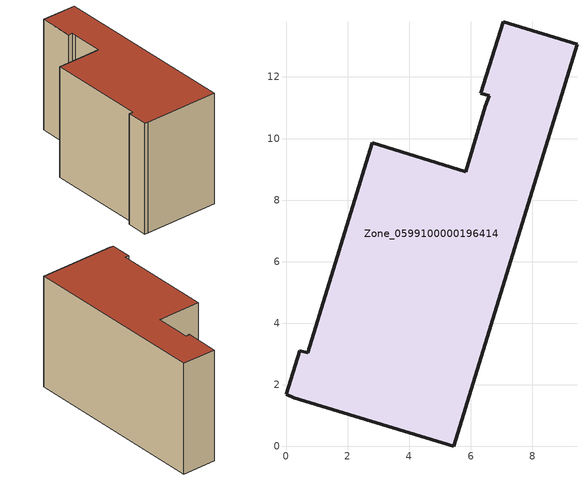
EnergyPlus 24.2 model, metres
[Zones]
Zone_0599100000196414
 floor ground (C_G): 6.47,11.05 6.6,11.39 6.33,11.47 7.05,13.8 9.45,13.06 5.45,0 0.26,1.59 0,1.69 0.45,3.11 0.71,3.04 2.81,9.86 5.84,8.92 z0
 wall outside (C_F): 0.71,3.04 0.45,3.11 0,1.69 0.26,1.59 5.45,0 9.45,13.06 7.05,13.8 6.33,11.47 6.6,11.39 6.47,11.05 5.84,8.92 2.81,9.86 0.71,3.04 z0:8.15
 roof outside (C_R): 6.47,11.05 5.84,8.92 2.81,9.86 0.71,3.04 0.45,3.11 0,1.69 0.26,1.59 5.45,0 9.45,13.06 7.05,13.8 6.33,11.47 6.6,11.39 z8.15
[BUILDING]
Pand.0599100000196414: North Axis=0; Terrain=City; Loads Convergence Tolerance Value=0.04; Temperature Convergence Tolerance Value=0.4; Solar Distribution=FullExterior; Maximum Number of Warmup Days=25; Minimum Number of Warmup Days=1
[Site:Location]
Rotterdam.The.Hague.AP_ZH_NLD Design_Conditions: Latitude=51.96; Longitude=4.45; Time Zone=1; Elevation=-4.5
[SITE:GROUNDTEMPERATURE:BUILDINGSURFACE]
18, 18, 18, 18, 18, 18, 18, 18, 18, 18, 18, 18
[MATERIAL] Thermal Absorptance=0.9; Solar Absorptance=0.7; Visible Absorptance=0.7
Name | Roughness | Thickness | Conductivity | Density | Specific Heat
G.TI.1975-1991 | MediumSmooth | 0.15 | 0.288461 | 540 | 1210
F.TI.1975-1991 | Rough | 0.3 | 0.230769 | 1920 | 840
R.TI.1975-1991 | MediumRough | 0.2 | 0.153846 | 1500 | 1000
[CONSTRUCTION]
C_G: G.TI.1975-1991
C_F: F.TI.1975-1991
C_R: R.TI.1975-1991
[ZONE]
Zone_0599100000196414: Type=1; Multiplier=1; Ceiling Height=Autocalculate; Volume=Autocalculate; Floor Area=autocalculate; Part of Total Floor Area=Yes
[ZONEINFILTRATION:DESIGNFLOWRATE]
Infil_Zone_0599100000196414: Zone or ZoneList or Space or SpaceList=Zone_0599100000196414; Schedule=AlwaysOn; Design Flow Rate Calculation Method=Flow/Area; Flow Rate per Floor Area=0.003; Constant Term Coefficient=1; Temperature Term Coefficient=0; Velocity Term Coefficient=0; Velocity Squared Term Coefficient=0
[HVACTEMPLATE:ZONE:IDEALLOADSAIRSYSTEM]
Zone_0599100000196414: Maximum Heating Supply Air Temperature=50; Minimum Cooling Supply Air Temperature=13; Maximum Heating Supply Air Humidity Ratio=0.0156; Minimum Cooling Supply Air Humidity Ratio=0.0077; Heating Limit=NoLimit; Cooling Limit=NoLimit; Dehumidification Control Type=ConstantSensibleHeatRatio; Cooling Sensible Heat Ratio=0.7; Dehumidification Setpoint=60; Humidification Control Type=None; Humidification Setpoint=30; Outdoor Air Method=None; Outdoor Air Flow Rate per Person=0.00944; Outdoor Air Flow Rate per Zone Floor Area=0; Outdoor Air Flow Rate per Zone=0; Demand Controlled Ventilation Type=None; Outdoor Air Economizer Type=NoEconomizer; Heat Recovery Type=None; Sensible Heat Recovery Effectiveness=0.7; Latent Heat Recovery Effectiveness=0.65
[ZONECONTROL:THERMOSTAT]
ThermostatControl_Zone_0599100000196414: Zone or ZoneList=Zone_0599100000196414; Control Type Schedule=DualSetpointControlType; Control 1=Thermostat_Zone_0599100000196414; Temperature Difference Between Cutout And Setpoint=0
[THERMOSTATSETPOINT:DUALSETPOINT]
Thermostat_Zone_0599100000196414: Heating Setpoint Temperature Schedule=HeatingSetpoint_Zone_0599100000196414; Cooling Setpoint Temperature Schedule=CoolingSetpoint_Zone_0599100000196414
[SCHEDULE:COMPACT]
HeatingSetpoint_Zone_0599100000196414: Through: 12/31, For: AllDays, Until: 24:00, 21
CoolingSetpoint_Zone_0599100000196414: Through: 12/31, For: AllDays, Until: 24:00, 24
DualSetpointControlType: Through: 12/31, For: AllDays, Until: 24:00, 4
AlwaysOn: Through: 12/31, For: AllDays, Until: 24:00, 1
